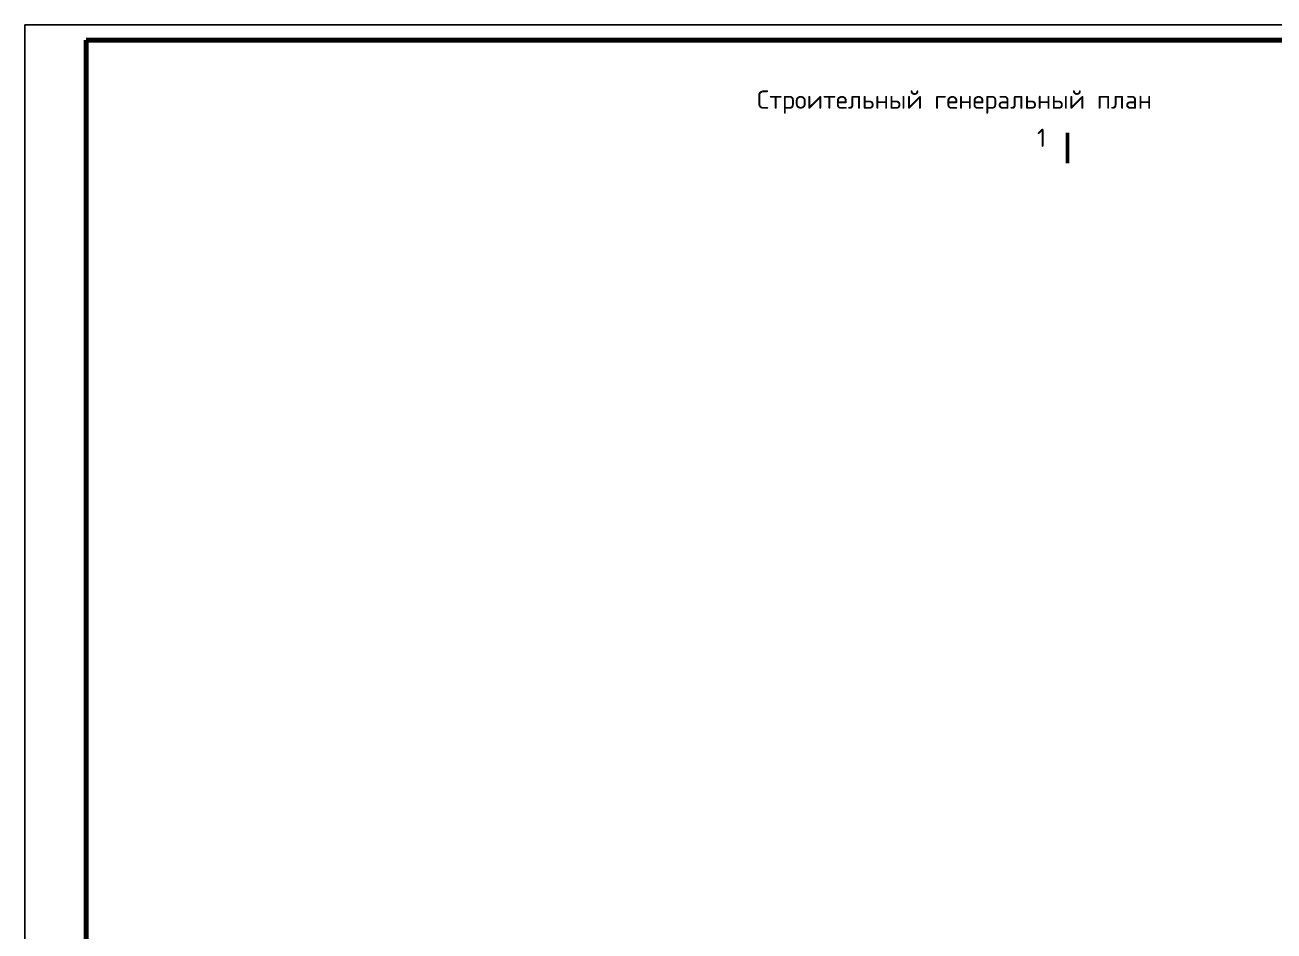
# Model space of a CAD drawing. Header units: millimetres. Extents: x -782 to 10910, y 3841 to 13237.
# Drawn here: x 8627.6 to 9036.8, y 6915.5 to 7212.5 of the extents above; entities that cross this region are included whole.
import ezdxf

# ---------------------------------------------------------------- set-up
doc = ezdxf.new("R2010")
doc.units = ezdxf.units.MM
doc.layers.add('1', color=7, linetype='Continuous')
doc.styles.add('2.5', font='isocpeur.ttf', dxfattribs={"height": 2})
doc.styles.add('Isocpeur', font='isocpeur.ttf')

msp = doc.modelspace()

# ---------------------------------------------------------------- linework, layer by layer
for p, q in [((9467.561216, 7212.477476), (8627.561216, 7212.477476)), ((8627.561216, 7212.477476), (8627.561216, 6618.477476))]:
    msp.add_line(p, q)
at = {"lineweight": 70}
for p, q in [((9462.561216, 7207.477476), (8647.561216, 7207.477476)), ((8647.561216, 7207.477476), (8647.561216, 6623.477476))]:
    msp.add_line(p, q, dxfattribs=at)
at = {"lineweight": 50}
msp.add_line((8969.106335, 7167.141571), (8969.106335, 7177.141571), dxfattribs=at)

# ---------------------------------------------------------------- texts
at = {"insert": (8962.159851, 7172.497312), "char_height": 6, "attachment_point": 9, "style": '2.5'}
msp.add_mtext_dynamic_manual_height_columns('\\A1;1', width=13.55974787, gutter_width=12.5, heights=[0], dxfattribs=at)
at = {"layer": '1', "insert": (8932.119029, 7191.007623), "char_height": 6, "width": 159.67531888, "attachment_point": 2, "style": 'Isocpeur'}
msp.add_mtext('Строительный генеральный план', dxfattribs=at)

doc.saveas('drawing.dxf')
